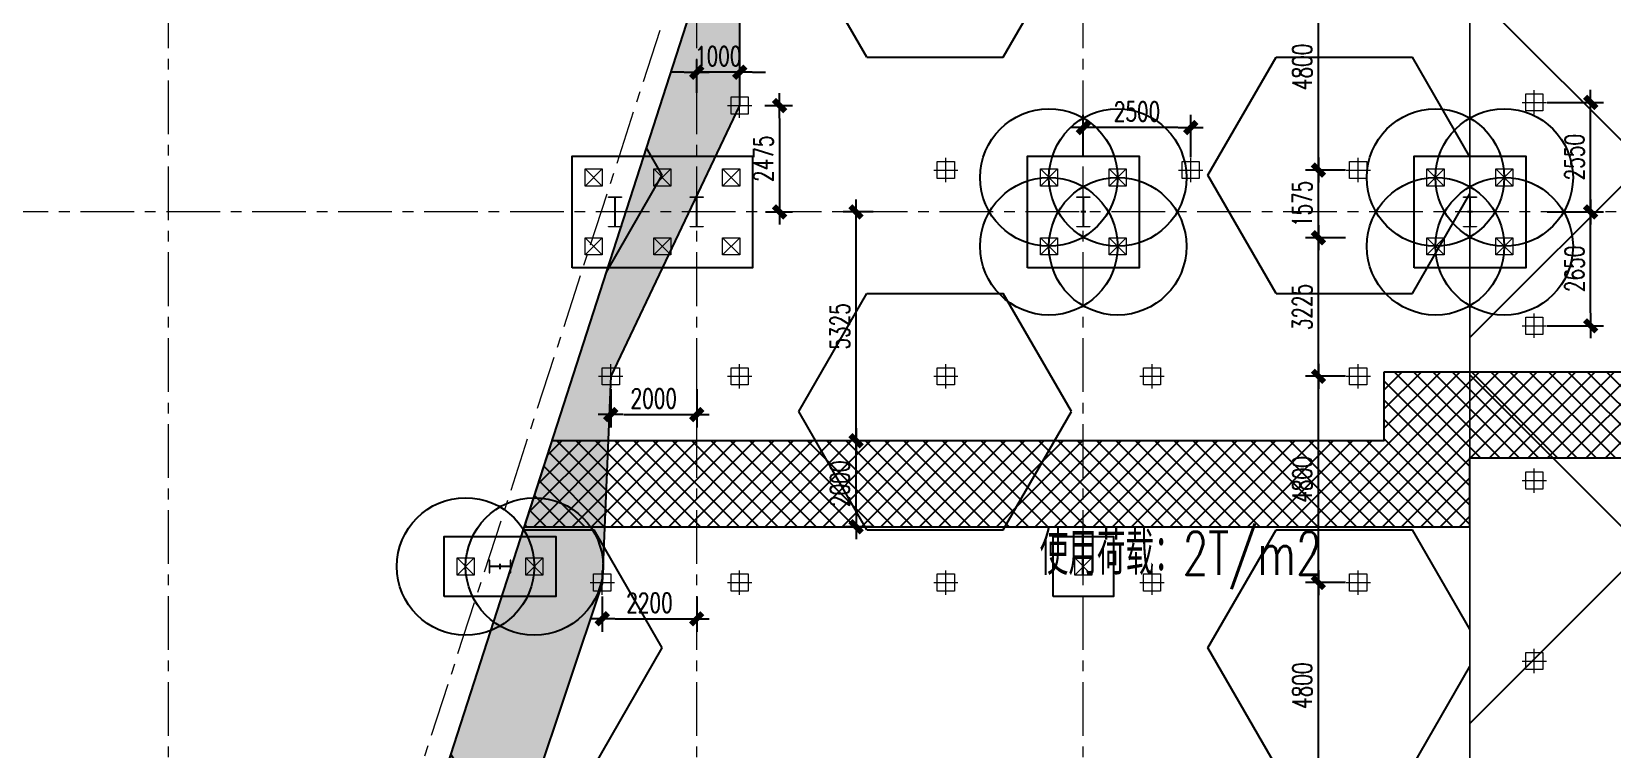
# Model space of a CAD drawing. Extents: x -1201378 to 2367219, y -619313 to 244905.
# Drawn here: x -543242 to -506441, y -27105 to -10402 of the extents above; entities that cross this region are included whole.
import ezdxf
from ezdxf.enums import TextEntityAlignment as Align

# ---------------------------------------------------------------- set-up
doc = ezdxf.new("R2010")
doc.units = 0
doc.header["$LTSCALE"] = 1000
doc.linetypes.add('CENTER', pattern=[2, 1.25, -0.25, 0.25, -0.25])
doc.layers.get('0').update_dxf_attribs({"linetype": 'CONTINUOUS'})
doc.layers.get('Defpoints').update_dxf_attribs({"linetype": 'CONTINUOUS'})
for name, color, linetype in [('Hatch-一般填充', 252, 'CONTINUOUS'), ('S-DIMZ', 115, 'CONTINUOUS'), ('S-DOTE1', 140, 'CENTER'), ('S-HATCH1-W', 252, 'CONTINUOUS'), ('S-HJD', 97, 'CONTINUOUS'), ('S-SGJ', 21, 'CONTINUOUS')]:
    doc.layers.add(name, color=color, linetype=linetype)
for name, color, linetype, lineweight in [('S-axis', 111, 'CONTINUOUS', 0), ('S-col', 2, 'CONTINUOUS', 0), ('S-dim', 81, 'CONTINUOUS', 0), ('S-dote', 5, 'CENTER', 0), ('S-zhuang', 1, 'CONTINUOUS', 0)]:
    doc.layers.add(name, color=color, linetype=linetype, lineweight=lineweight)
doc.styles.add('SS1', font='tj-romans1.shx', dxfattribs={"width": 0.7, "bigfont": 'tj-hztxt1.shx'})
doc.dimstyles.new('S-150-ARCHI', dxfattribs={"dimscale": 150, "dimtxt": 3, "dimasz": 2, "dimexe": 2, "dimexo": 2, "dimgap": 1, "dimtad": 1, "dimdec": 0, "dimzin": 0, "dimdsep": 46, "dimtxsty": 'SS1', "dimblk1": 'TT', "dimblk2": 'TT', "dimsah": 1, "dimcen": 1, "dimclrd": 256, "dimclre": 256, "dimclrt": 256, "dimadec": 0, "dimazin": 0, "dimtfac": 1, "dimtdec": 0, "dimtix": 1, "dimtmove": 2, "dimatfit": 0, "dimldrblk": 'TT', "dimfxl": 2, "dimtolj": 1, "dimtzin": 0, "dimarcsym": 0})

# ---------------------------------------------------------------- blocks, each defined once
blk = doc.blocks.new('2#轴网')
at = {"layer": 'S-dote'}
for p, q in [((-240058.5, -270787), (-240058.5, -175198.2)), ((-227758.5, -270787), (-227758.5, -175298.2)), ((-218758.5, -270787), (-218758.5, -175298.2)), ((-209758.5, -270787), (-209758.5, -175298.2)), ((-74854.3, -214598.2), (-251154.3, -214598.2))]:
    blk.add_line(p, q, dxfattribs=at)
blk.add_lwpolyline([(-241957, -251508.6), (-218110.9, -178014.1)], dxfattribs=at)
blk = doc.blocks.new('nt66')
at = {"layer": 'S-col'}
blk.add_lwpolyline([(-195790, 766820), (-195490, 766820), (-195490, 766808), (-195636, 766808), (-195636, 766132), (-195490, 766132), (-195490, 766120), (-195790, 766120), (-195790, 766132), (-195644, 766132), (-195644, 766808), (-195790, 766808)], close=True, dxfattribs=at)
blk = doc.blocks.new('33333')
for p in [(-79117, -76900), (-77214, -76900), (-68214, -76900), (-59214, -76900)]:
    blk.add_blockref('nt66', p)
blk = doc.blocks.new('地坪桩')
at = {"layer": 'S-zhuang'}
for p, q in [((174146, 162514), (174146, 163080)), ((173863, 162797), (174429, 162797))]:
    blk.add_line(p, q, dxfattribs=at)
blk.add_lwpolyline([(173946, 162597), (173946, 162997), (174346, 162997), (174346, 162597)], close=True, dxfattribs=at)
blk = doc.blocks.new('S-ZHUANG-400')
at = {"layer": 'S-zhuang'}
for p, q in [((200, -200), (-200, 200)), ((-200, -200), (200, 200))]:
    blk.add_line(p, q, dxfattribs=at)
blk.add_lwpolyline([(-200, 200), (200, 200), (200, -200), (-200, -200)], close=True, dxfattribs=at)
blk = doc.blocks.new('CT4')
at = {"layer": 'Defpoints'}
for centre in [(-100831, -168442), (-99231, -168442), (-100831, -170042), (-99231, -170042)]:
    blk.add_circle(centre, 1600, dxfattribs=at)
at = {"layer": 'S-DOTE1', "ltscale": 0.25}
for p, q in [((-99971, -169242), (-100091, -169242)), ((-100031, -169182), (-100031, -169302))]:
    blk.add_line(p, q, dxfattribs=at)
at = {"layer": 'S-HATCH1-W'}
blk.add_lwpolyline([(-101331, -170542), (-101331, -167942), (-98731, -167942), (-98731, -170542)], close=True, dxfattribs=at)
at = {"layer": 'S-zhuang', "rotation": 90.00000000000001}
for p in [(-100831, -168442), (-99231, -168442), (-100831, -170042), (-99231, -170042)]:
    blk.add_blockref('S-ZHUANG-400', p, dxfattribs=at)
blk = doc.blocks.new('CT2')
at = {"layer": 'Defpoints'}
for centre in [(-193625, -186366), (-193625, -187966)]:
    blk.add_circle(centre, 1600, dxfattribs=at)
at = {"layer": 'S-DOTE1', "ltscale": 0.25}
for p, q in [((-193565, -187166), (-193685, -187166)), ((-193625, -187226), (-193625, -187106))]:
    blk.add_line(p, q, dxfattribs=at)
at = {"layer": 'S-HATCH1-W'}
blk.add_lwpolyline([(-194325, -185866), (-192925, -185866), (-192925, -188466), (-194325, -188466)], close=True, dxfattribs=at)
at = {"layer": 'S-zhuang'}
for p in [(-193625, -186366), (-193625, -187966)]:
    blk.add_blockref('S-ZHUANG-400', p, dxfattribs=at)
blk = doc.blocks.new('CT1')
at = {"layer": 'S-HATCH1-W'}
blk.add_lwpolyline([(-91607, -249948), (-91607, -248548), (-90207, -248548), (-90207, -249948)], close=True, dxfattribs=at)
at = {"layer": 'S-zhuang', "rotation": 90.00000000000001}
blk.add_blockref('S-ZHUANG-400', (-90907, -249248), dxfattribs=at)
blk = doc.blocks.new('2#主楼桩')
at = {"layer": 'S-HATCH1-W'}
blk.add_lwpolyline([(-1130658, -15898), (-1130658, -13298), (-1126458, -13298), (-1126458, -15898)], close=True, dxfattribs=at)
at = {"layer": 'S-zhuang'}
for name, p in [('CT4', (-1018727, 154644)), ('CT4', (-1009727, 154644)), ('CT1', (-1027851, 226400))]:
    blk.add_blockref(name, p, dxfattribs=at)
for name, p, rotation in [('S-ZHUANG-400', (-1130158, -13798), 90.00000000000001), ('S-ZHUANG-400', (-1128558, -13798), 90.00000000000001), ('S-ZHUANG-400', (-1126958, -13798), 90.00000000000001), ('S-ZHUANG-400', (-1130158, -15398), 90.00000000000001), ('S-ZHUANG-400', (-1128558, -15398), 90.00000000000001), ('S-ZHUANG-400', (-1126958, -15398), 90.00000000000001), ('CT2', (-1319504, 170777), 90)]:
    blk.add_blockref(name, p, dxfattribs=dict(at, rotation=rotation))
blk = doc.blocks.new('TT')
blk.add_line((-0.97, 0), (0.97, 0))
at = {"const_width": 0.45}
blk.add_lwpolyline([(-0.44, -0.44), (0.44, 0.44)], dxfattribs=at)
blk = doc.blocks.new('*D3068')
at = {"layer": 'Defpoints', "color": 0, "transparency": 16777216}
for p in [(-513285, -23223), (-512358, -23223), (-512358, -28023)]:
    blk.add_point(p, dxfattribs=at)
at = {"layer": 'S-DIMZ', "lineweight": -2, "transparency": 16777216}
for p, q in [((-512658, -23223), (-513585, -23223)), ((-513285, -27723), (-513285, -23523)), ((-512658, -28023), (-513585, -28023))]:
    blk.add_line(p, q, dxfattribs=at)
at = {"layer": 'S-DIMZ', "lineweight": -2, "transparency": 16777216, "xscale": 300, "yscale": 300, "zscale": 300}
for p, rotation in [((-513285, -23223), 90), ((-513285, -28023), 270)]:
    blk.add_blockref('TT', p, dxfattribs=dict(at, rotation=rotation))
at = {"layer": 'S-DIMZ', "transparency": 16777216, "insert": (-513660, -25623), "char_height": 450, "attachment_point": 5, "rotation": 90, "style": 'SS1'}
blk.add_mtext('\\A1;4800', dxfattribs=at)
blk = doc.blocks.new('*D3069')
at = {"layer": 'Defpoints', "color": 0, "transparency": 16777216}
for p in [(-513285, -18423), (-512358, -18423), (-512358, -23223)]:
    blk.add_point(p, dxfattribs=at)
at = {"layer": 'S-DIMZ', "lineweight": -2, "transparency": 16777216}
for p, q in [((-512658, -18423), (-513585, -18423)), ((-513285, -22923), (-513285, -18723)), ((-512658, -23223), (-513585, -23223))]:
    blk.add_line(p, q, dxfattribs=at)
at = {"layer": 'S-DIMZ', "lineweight": -2, "transparency": 16777216, "xscale": 300, "yscale": 300, "zscale": 300}
for p, rotation in [((-513285, -18423), 90), ((-513285, -23223), 270)]:
    blk.add_blockref('TT', p, dxfattribs=dict(at, rotation=rotation))
at = {"layer": 'S-DIMZ', "transparency": 16777216, "insert": (-513660, -20823), "char_height": 450, "attachment_point": 5, "rotation": 90, "style": 'SS1'}
blk.add_mtext('\\A1;4800', dxfattribs=at)
blk = doc.blocks.new('*D3070')
at = {"layer": 'Defpoints', "color": 0, "transparency": 16777216}
for p in [(-513285, -15198), (-512358, -15198), (-512358, -18423)]:
    blk.add_point(p, dxfattribs=at)
at = {"layer": 'S-DIMZ', "lineweight": -2, "transparency": 16777216}
for p, q in [((-512658, -15198), (-513585, -15198)), ((-513285, -18123), (-513285, -15498)), ((-512658, -18423), (-513585, -18423))]:
    blk.add_line(p, q, dxfattribs=at)
at = {"layer": 'S-DIMZ', "lineweight": -2, "transparency": 16777216, "xscale": 300, "yscale": 300, "zscale": 300}
for p, rotation in [((-513285, -15198), 90), ((-513285, -18423), 270)]:
    blk.add_blockref('TT', p, dxfattribs=dict(at, rotation=rotation))
at = {"layer": 'S-DIMZ', "transparency": 16777216, "insert": (-513660, -16811), "char_height": 450, "attachment_point": 5, "rotation": 90, "style": 'SS1'}
blk.add_mtext('\\A1;3225', dxfattribs=at)
blk = doc.blocks.new('*D3071')
at = {"layer": 'Defpoints', "color": 0, "transparency": 16777216}
for p in [(-513285, -13623), (-512358, -13623), (-512358, -15198)]:
    blk.add_point(p, dxfattribs=at)
at = {"layer": 'S-DIMZ', "lineweight": -2, "transparency": 16777216}
for p, q in [((-512658, -13623), (-513585, -13623)), ((-513285, -14898), (-513285, -13923)), ((-512658, -15198), (-513585, -15198))]:
    blk.add_line(p, q, dxfattribs=at)
at = {"layer": 'S-DIMZ', "lineweight": -2, "transparency": 16777216, "xscale": 300, "yscale": 300, "zscale": 300}
for p, rotation in [((-513285, -13623), 90), ((-513285, -15198), 270)]:
    blk.add_blockref('TT', p, dxfattribs=dict(at, rotation=rotation))
at = {"layer": 'S-DIMZ', "transparency": 16777216, "insert": (-513660, -14411), "char_height": 450, "attachment_point": 5, "rotation": 90, "style": 'SS1'}
blk.add_mtext('\\A1;1575', dxfattribs=at)
blk = doc.blocks.new('*D3072')
at = {"layer": 'Defpoints', "color": 0, "transparency": 16777216}
for p in [(-513285, -8823), (-512358, -8823), (-512358, -13623)]:
    blk.add_point(p, dxfattribs=at)
at = {"layer": 'S-DIMZ', "lineweight": -2, "transparency": 16777216}
for p, q in [((-512658, -8823), (-513585, -8823)), ((-513285, -13323), (-513285, -9123)), ((-512658, -13623), (-513585, -13623))]:
    blk.add_line(p, q, dxfattribs=at)
at = {"layer": 'S-DIMZ', "lineweight": -2, "transparency": 16777216, "xscale": 300, "yscale": 300, "zscale": 300}
for p, rotation in [((-513285, -8823), 90), ((-513285, -13623), 270)]:
    blk.add_blockref('TT', p, dxfattribs=dict(at, rotation=rotation))
at = {"layer": 'S-DIMZ', "transparency": 16777216, "insert": (-513660, -11223), "char_height": 450, "attachment_point": 5, "rotation": 90, "style": 'SS1'}
blk.add_mtext('\\A1;4800', dxfattribs=at)
blk = doc.blocks.new('*D3082')
at = {"layer": 'Defpoints', "color": 0, "transparency": 16777216}
for p in [(-527758, -11349), (-527758, -12123), (-526758, -12123)]:
    blk.add_point(p, dxfattribs=at)
at = {"layer": 'S-DIMZ', "lineweight": -2, "transparency": 16777216}
for p, q in [((-528058, -11349), (-528358, -11349)), ((-527758, -11823), (-527758, -11049)), ((-526758, -11349), (-527758, -11349)), ((-526758, -11823), (-526758, -11049)), ((-526458, -11349), (-526158, -11349))]:
    blk.add_line(p, q, dxfattribs=at)
at = {"layer": 'S-DIMZ', "lineweight": -2, "transparency": 16777216, "xscale": 300, "yscale": 300, "zscale": 300}
blk.add_blockref('TT', (-527758, -11349), dxfattribs=at)
at = {"layer": 'S-DIMZ', "lineweight": -2, "transparency": 16777216, "xscale": 300, "yscale": 300, "zscale": 300, "rotation": 180}
blk.add_blockref('TT', (-526758, -11349), dxfattribs=at)
at = {"layer": 'S-DIMZ', "transparency": 16777216, "insert": (-527258, -10974), "char_height": 450, "attachment_point": 5, "style": 'SS1'}
blk.add_mtext('\\A1;1000', dxfattribs=at)
blk = doc.blocks.new('*D3248')
at = {"layer": 'Defpoints', "color": 0, "transparency": 16777216}
for p in [(-508258, -14598), (-506947, -14598), (-508258, -17248)]:
    blk.add_point(p, dxfattribs=at)
at = {"layer": 'S-DIMZ', "lineweight": -2, "transparency": 16777216}
for p, q in [((-507958, -14598), (-506647, -14598)), ((-506947, -16948), (-506947, -14898)), ((-507958, -17248), (-506647, -17248))]:
    blk.add_line(p, q, dxfattribs=at)
at = {"layer": 'S-DIMZ', "lineweight": -2, "transparency": 16777216, "xscale": 300, "yscale": 300, "zscale": 300}
for p, rotation in [((-506947, -14598), 90), ((-506947, -17248), 270)]:
    blk.add_blockref('TT', p, dxfattribs=dict(at, rotation=rotation))
at = {"layer": 'S-DIMZ', "transparency": 16777216, "insert": (-507322, -15923), "char_height": 450, "attachment_point": 5, "rotation": 90, "style": 'SS1'}
blk.add_mtext('\\A1;2650', dxfattribs=at)
blk = doc.blocks.new('*D3249')
at = {"layer": 'Defpoints', "color": 0, "transparency": 16777216}
for p in [(-508258, -12048), (-506947, -12048), (-508258, -14598)]:
    blk.add_point(p, dxfattribs=at)
at = {"layer": 'S-DIMZ', "lineweight": -2, "transparency": 16777216}
for p, q in [((-507958, -12048), (-506647, -12048)), ((-506947, -14298), (-506947, -12348)), ((-507958, -14598), (-506647, -14598))]:
    blk.add_line(p, q, dxfattribs=at)
at = {"layer": 'S-DIMZ', "lineweight": -2, "transparency": 16777216, "xscale": 300, "yscale": 300, "zscale": 300}
for p, rotation in [((-506947, -12048), 90), ((-506947, -14598), 270)]:
    blk.add_blockref('TT', p, dxfattribs=dict(at, rotation=rotation))
at = {"layer": 'S-DIMZ', "transparency": 16777216, "insert": (-507322, -13323), "char_height": 450, "attachment_point": 5, "rotation": 90, "style": 'SS1'}
blk.add_mtext('\\A1;2550', dxfattribs=at)
blk = doc.blocks.new('*D3473')
at = {"layer": 'Defpoints', "color": 0, "transparency": 16777216}
for p in [(-518758, -12636), (-518758, -13623), (-516258, -13623)]:
    blk.add_point(p, dxfattribs=at)
at = {"layer": 'S-DIMZ', "lineweight": -2, "transparency": 16777216}
for p, q in [((-518758, -13323), (-518758, -12336)), ((-516258, -13323), (-516258, -12336)), ((-516558, -12636), (-518458, -12636))]:
    blk.add_line(p, q, dxfattribs=at)
at = {"layer": 'S-DIMZ', "lineweight": -2, "transparency": 16777216, "xscale": 300, "yscale": 300, "zscale": 300, "rotation": 180}
blk.add_blockref('TT', (-518758, -12636), dxfattribs=at)
at = {"layer": 'S-DIMZ', "lineweight": -2, "transparency": 16777216, "xscale": 300, "yscale": 300, "zscale": 300}
blk.add_blockref('TT', (-516258, -12636), dxfattribs=at)
at = {"layer": 'S-DIMZ', "transparency": 16777216, "insert": (-517508, -12261), "char_height": 450, "attachment_point": 5, "style": 'SS1'}
blk.add_mtext('\\A1;2500', dxfattribs=at)
blk = doc.blocks.new('*D3477')
at = {"layer": 'Defpoints', "color": 0, "transparency": 16777216}
for p in [(-526476, -12123), (-526458, -14598), (-525829, -14598)]:
    blk.add_point(p, dxfattribs=at)
at = {"layer": 'S-DIMZ', "lineweight": -2, "transparency": 16777216}
for p, q in [((-526176, -12123), (-525529, -12123)), ((-525829, -12423), (-525829, -14298)), ((-526158, -14598), (-525529, -14598))]:
    blk.add_line(p, q, dxfattribs=at)
at = {"layer": 'S-DIMZ', "lineweight": -2, "transparency": 16777216, "xscale": 300, "yscale": 300, "zscale": 300}
for p, rotation in [((-525829, -12123), 90), ((-525829, -14598), 270)]:
    blk.add_blockref('TT', p, dxfattribs=dict(at, rotation=rotation))
at = {"layer": 'S-DIMZ', "transparency": 16777216, "insert": (-526204, -13361), "char_height": 450, "attachment_point": 5, "rotation": 90, "style": 'SS1'}
blk.add_mtext('\\A1;2475', dxfattribs=at)
blk = doc.blocks.new('*D3478')
at = {"layer": 'Defpoints', "color": 0, "transparency": 16777216}
for p in [(-529758, -18423), (-527758, -18423), (-527758, -19314)]:
    blk.add_point(p, dxfattribs=at)
at = {"layer": 'S-DIMZ', "lineweight": -2, "transparency": 16777216}
for p, q in [((-529758, -18723), (-529758, -19614)), ((-527758, -18723), (-527758, -19614)), ((-529458, -19314), (-528058, -19314))]:
    blk.add_line(p, q, dxfattribs=at)
at = {"layer": 'S-DIMZ', "lineweight": -2, "transparency": 16777216, "xscale": 300, "yscale": 300, "zscale": 300, "rotation": 180}
blk.add_blockref('TT', (-529758, -19314), dxfattribs=at)
at = {"layer": 'S-DIMZ', "lineweight": -2, "transparency": 16777216, "xscale": 300, "yscale": 300, "zscale": 300}
blk.add_blockref('TT', (-527758, -19314), dxfattribs=at)
at = {"layer": 'S-DIMZ', "transparency": 16777216, "insert": (-528758, -18939), "char_height": 450, "attachment_point": 5, "style": 'SS1'}
blk.add_mtext('\\A1;2000', dxfattribs=at)
blk = doc.blocks.new('*D3482')
at = {"layer": 'Defpoints', "color": 0, "transparency": 16777216}
for p in [(-529958, -23247), (-527758, -23247), (-527758, -24067)]:
    blk.add_point(p, dxfattribs=at)
at = {"layer": 'S-DIMZ', "lineweight": -2, "transparency": 16777216}
for p, q in [((-529958, -23547), (-529958, -24367)), ((-527758, -23547), (-527758, -24367)), ((-529658, -24067), (-528058, -24067))]:
    blk.add_line(p, q, dxfattribs=at)
at = {"layer": 'S-DIMZ', "lineweight": -2, "transparency": 16777216, "xscale": 300, "yscale": 300, "zscale": 300, "rotation": 180}
blk.add_blockref('TT', (-529958, -24067), dxfattribs=at)
at = {"layer": 'S-DIMZ', "lineweight": -2, "transparency": 16777216, "xscale": 300, "yscale": 300, "zscale": 300}
blk.add_blockref('TT', (-527758, -24067), dxfattribs=at)
at = {"layer": 'S-DIMZ', "transparency": 16777216, "insert": (-528858, -23692), "char_height": 450, "attachment_point": 5, "style": 'SS1'}
blk.add_mtext('\\A1;2200', dxfattribs=at)
blk = doc.blocks.new('*D6844')
at = {"layer": 'Defpoints', "color": 0, "transparency": 16777216}
for p in [(-524049, -19923), (-523349, -19923), (-523349, -21923)]:
    blk.add_point(p, dxfattribs=at)
at = {"layer": 'S-HJD', "lineweight": -2, "transparency": 16777216}
for p, q in [((-523649, -19923), (-524349, -19923)), ((-524049, -21623), (-524049, -20223)), ((-523649, -21923), (-524349, -21923))]:
    blk.add_line(p, q, dxfattribs=at)
at = {"layer": 'S-HJD', "lineweight": -2, "transparency": 16777216, "xscale": 300, "yscale": 300, "zscale": 300}
for p, rotation in [((-524049, -19923), 90), ((-524049, -21923), 270)]:
    blk.add_blockref('TT', p, dxfattribs=dict(at, rotation=rotation))
at = {"layer": 'S-HJD', "transparency": 16777216, "insert": (-524424, -20923), "char_height": 450, "attachment_point": 5, "rotation": 90, "style": 'SS1'}
blk.add_mtext('\\A1;2000', dxfattribs=at)
blk = doc.blocks.new('*D6845')
at = {"layer": 'Defpoints', "color": 0, "transparency": 16777216}
for p in [(-524049, -14598), (-523349, -14598), (-523349, -19923)]:
    blk.add_point(p, dxfattribs=at)
at = {"layer": 'S-HJD', "lineweight": -2, "transparency": 16777216}
for p, q in [((-523649, -14598), (-524349, -14598)), ((-524049, -19623), (-524049, -14898)), ((-523649, -19923), (-524349, -19923))]:
    blk.add_line(p, q, dxfattribs=at)
at = {"layer": 'S-HJD', "lineweight": -2, "transparency": 16777216, "xscale": 300, "yscale": 300, "zscale": 300}
for p, rotation in [((-524049, -14598), 90), ((-524049, -19923), 270)]:
    blk.add_blockref('TT', p, dxfattribs=dict(at, rotation=rotation))
at = {"layer": 'S-HJD', "transparency": 16777216, "insert": (-524424, -17261), "char_height": 450, "attachment_point": 5, "rotation": 90, "style": 'SS1'}
blk.add_mtext('\\A1;5325', dxfattribs=at)

msp = doc.modelspace()

# ---------------------------------------------------------------- hatches: boundary and pattern name
at = {"layer": 'Hatch-一般填充'}
h = msp.add_hatch(dxfattribs=at)
h.set_pattern_fill('HEX', color=256, scale=1000)
h.set_pattern_definition([(0, (-600000, 0), (0, 5499.26), [3175, -6350]), (120, (-600000, 0), (-4762.5, -2749.63), [3175, -6350]), (60, (-596825, 0), (-4762.5, 2749.63), [3175, -6350])])
h.paths.add_polyline_path([(-518758.5, 10151.8), (-521421, 10151.8), (-540058.5, -47598.2), (-540058.5, -64098.2), (-509758.5, -64098.2), (-509758.5, 18401.8), (-518758.5, 18401.8)])
h = msp.add_hatch(dxfattribs=at)
h.set_pattern_fill('ANSI37', color=256, scale=2000)
h.set_pattern_definition([(45, (-600000, 0), (-4490.13, 4490.13), []), (135, (-600000, 0), (-4490.13, -4490.13), [])])
edge = h.paths.add_edge_path()
edge.add_line((-509758.5, 18401.8), (-509758.5, -64098.2))
edge.add_line((-509758.5, -64098.2), (-410758.5, -64098.2))
edge.add_line((-410758.5, -64098.2), (-410758.5, 18401.8))
edge.add_line((-410758.5, 18401.8), (-509758.5, 18401.8))
at = {"layer": 'S-HJD'}
h = msp.add_hatch(dxfattribs=at)
h.set_pattern_fill('ANSI37', color=256, scale=100, angle=-180)
h.paths.add_polyline_path([(-511758.5, -18323.2), (-511758.5, -19923.2), (-531127, -19923.2), (-531772.4, -21923.2), (-509758.5, -21923.2), (-509758.5, -20323.2), (-383758.5, -20323.2), (-383758.5, -18323.2)])
at = {"layer": 'S-SGJ'}
h = msp.add_hatch(dxfattribs=at)
h.set_pattern_fill('ANSI36', color=251, scale=50)
h.paths.add_polyline_path([(-509758.5, -64098.2), (-540058.5, -64098.2), (-540058.5, -47598.2), (-521421, 10151.8), (-518758.5, 10151.8), (-518758.5, 18401.8), (-383758.5, 18401.8), (-383758.5, -64098.2), (-385458.5, -64098.2), (-385458.5, 15651.8), (-410758.5, 15651.8), (-491458.5, 15651.8), (-499858.5, 15901.8), (-509758.5, 16251.8), (-509758.5, 17478.1), (-517158.5, 17478.1), (-517158.5, 15176.8), (-516958.5, 10376.8), (-521558.5, 5576.8), (-521858.5, 776.8), (-524958.5, -4023.2), (-526758.5, -8823.2), (-526758.5, -12123.2), (-529758.5, -18423.2), (-529958.5, -23246.8), (-531558.5, -28023.2), (-534958.5, -33423.2), (-538558.5, -44423.2), (-539358.5, -47598.2), (-539358.5, -63623.2), (-509758.5, -63623.2), (-509758.5, -63623.2)])

# ---------------------------------------------------------------- linework, layer by layer
at = {"layer": 'S-col'}
msp.add_lwpolyline([(-532087.8, -22998.2), (-532087.8, -22698.2), (-532099.8, -22698.2), (-532099.8, -22844.2), (-532575.8, -22844.2), (-532575.8, -22698.2), (-532587.8, -22698.2), (-532587.8, -22998.2), (-532575.8, -22998.2), (-532575.8, -22852.2), (-532099.8, -22852.2), (-532099.8, -22998.2)], close=True, dxfattribs=at)
at = {"layer": 'S-dim'}
msp.add_line((-509758.5, -21923.2), (-509758.5, -18323.2), dxfattribs=at)
for points in [[(-509758.5, 18401.8), (-518758.5, 18401.8), (-518758.5, 10151.8), (-521421, 10151.8), (-540058.5, -47598.2), (-540058.5, -64098.2), (-509758.5, -64098.2), (-509758.5, 18401.8)], [(-509758.5, 18401.8), (-509758.5, -64098.2), (-410758.5, -64098.2), (-410758.5, 18401.8), (-509758.5, 18401.8)]]:
    msp.add_lwpolyline(points, dxfattribs=at)
at = {"layer": 'S-HJD'}
msp.add_lwpolyline([(-511758.5, -18323.2), (-511758.5, -19923.2), (-531127, -19923.2), (-531772.4, -21923.2), (-509758.5, -21923.2), (-509758.5, -20323.2), (-383758.5, -20323.2), (-383758.5, -18323.2), (-511758.5, -18323.2)], dxfattribs=at)
at = {"layer": 'S-SGJ'}
for points in [[(-509758.5, -64098.2), (-540058.5, -64098.2), (-540058.5, -47598.2), (-521421, 10151.8), (-518758.5, 10151.8), (-518758.5, 18401.8), (-383758.5, 18401.8)], [(-410758.5, 15651.8), (-491458.5, 15651.8), (-499858.5, 15901.8), (-509758.5, 16251.8), (-509758.5, 17478.1), (-517158.5, 17478.1), (-517158.5, 15176.8), (-516958.5, 10376.8), (-521558.5, 5576.8), (-521858.5, 776.8), (-524958.5, -4023.2), (-526758.5, -8823.2), (-526758.5, -12123.2), (-529758.5, -18423.2), (-529958.5, -23246.8), (-531558.5, -28023.2), (-534958.5, -33423.2), (-538558.5, -44423.2), (-539358.5, -47598.2), (-539358.5, -63623.2), (-509758.5, -63623.2), (-509758.5, -63623.2), (-509758.5, -64098.2)]]:
    msp.add_lwpolyline(points, dxfattribs=at)

# ---------------------------------------------------------------- block references
at = {"layer": 'S-axis'}
msp.add_blockref('2#轴网', (-300000, 200000), dxfattribs=at)
at = {"layer": 'S-col'}
for name, p in [('2#主楼桩', (600000, 0)), ('33333', (-254904.3, -704168.2))]:
    msp.add_blockref(name, p, dxfattribs=at)
at = {"layer": 'S-zhuang'}
for p in [(-682404.4, -174845.2), (-700904.4, -174920.2), (-696104.4, -176420.2), (-690404.4, -176420.2), (-686504.4, -176420.2), (-682404.4, -180045.2), (-703904.4, -181220.2), (-700904.4, -181220.2), (-696104.4, -181220.2), (-691304.4, -181220.2), (-686504.4, -181220.2), (-682404.4, -183645.2), (-704104.4, -186020.2), (-700904.4, -186020.2), (-696104.4, -186020.2), (-691304.4, -186020.2), (-686504.4, -186020.2), (-682404.4, -187845.2)]:
    msp.add_blockref('地坪桩', p, dxfattribs=at)

# ---------------------------------------------------------------- texts
at = {"layer": 'S-dim', "style": 'SS1', "width": 0.7}
msp.add_text('使用荷载：2T/m2', height=1000, dxfattribs=at).set_placement((-513206.5, -23042.6), align=Align.RIGHT)

# ---------------------------------------------------------------- dimensions: what is measured, and where the dimension line sits
at = {"layer": 'S-DIMZ'}
for base, p1, p2, picture, middle in [((-513285.1, -8823.2), (-512358.5, -13623.2), (-512358.5, -8823.2), '*D3072', (-513660.1, -11223.2)), ((-506947.5, -12048.2), (-508258.5, -14598.2), (-508258.5, -12048.2), '*D3249', (-507322.5, -13323.2)), ((-525828.8, -14598.2), (-526475.6, -12123.2), (-526458.5, -14598.2), '*D3477', (-526203.8, -13360.7)), ((-513285.1, -13623.2), (-512358.5, -15198.2), (-512358.5, -13623.2), '*D3071', (-513660.1, -14410.7)), ((-506947.5, -14598.2), (-508258.5, -17248.2), (-508258.5, -14598.2), '*D3248', (-507322.5, -15923.2)), ((-513285.1, -15198.2), (-512358.5, -18423.2), (-512358.5, -15198.2), '*D3070', (-513660.1, -16810.7)), ((-513285.1, -18423.2), (-512358.5, -23223.2), (-512358.5, -18423.2), '*D3069', (-513660.1, -20823.2)), ((-513285.1, -23223.2), (-512358.5, -28023.2), (-512358.5, -23223.2), '*D3068', (-513660.1, -25623.2))]:
    dim = msp.add_linear_dim(base=base, p1=p1, p2=p2, angle=90, dimstyle='S-150-ARCHI', dxfattribs=at)
    dim.commit()
    dim.dimension.update_dxf_attribs({"geometry": picture, "text_midpoint": middle})
for base, p1, p2, picture, middle in [((-527758.5, -11349), (-526758.5, -12123.2), (-527758.5, -12123.2), '*D3082', (-527258.5, -10974)), ((-518758.5, -12636), (-516258.5, -13623.2), (-518758.5, -13623.2), '*D3473', (-517508.5, -12261)), ((-527758.5, -19314), (-529758.5, -18423.2), (-527758.5, -18423.2), '*D3478', (-528758.5, -18939)), ((-527758.5, -24067.1), (-529958.5, -23246.8), (-527758.5, -23246.8), '*D3482', (-528858.5, -23692.1))]:
    dim = msp.add_linear_dim(base=base, p1=p1, p2=p2, dimstyle='S-150-ARCHI', dxfattribs=at)
    dim.commit()
    dim.dimension.update_dxf_attribs({"geometry": picture, "text_midpoint": middle})
at = {"layer": 'S-HJD'}
for base, p1, p2, picture, middle in [((-524048.7, -14598.2), (-523348.6, -19923.2), (-523348.6, -14598.2), '*D6845', (-524423.7, -17260.7)), ((-524048.7, -19923.2), (-523348.6, -21923.2), (-523348.6, -19923.2), '*D6844', (-524423.7, -20923.2))]:
    dim = msp.add_linear_dim(base=base, p1=p1, p2=p2, angle=90, dimstyle='S-150-ARCHI', dxfattribs=at)
    dim.commit()
    dim.dimension.update_dxf_attribs({"geometry": picture, "text_midpoint": middle})

doc.saveas('drawing.dxf')
